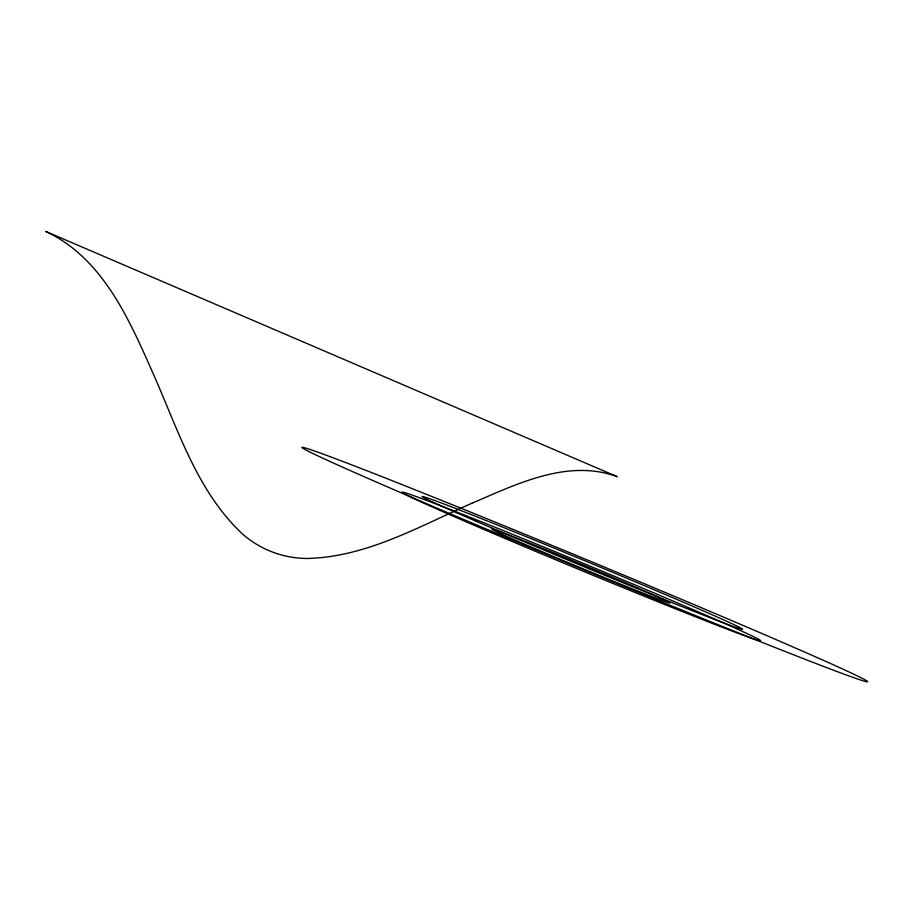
<?xml version="1.0" encoding="UTF-8"?>
<svg xmlns="http://www.w3.org/2000/svg" width="913" height="913" viewBox="0 0 913 913"><rect width="100%" height="100%" fill="white"/><g stroke="black" fill="none" stroke-linecap="round" stroke-linejoin="round"><path stroke-width="1.37" d="M471.747 503.325C418.873 526.607 366.102 557.227 306.848 558.482A107.243 102.861 -64.2 0 1 242.618 534.139C196.786 491.251 177.967 429.213 153.053 373.428C129.144 319.242 102.564 257.934 45.65 231.4L617.222 476.677C567.795 458.474 516.735 484.118 471.747 503.325M534.721 548.53A96.652 1.815 22.5 0 0 670.039 602.877A96.652 1.815 22.5 0 0 537.483 546.282A96.652 1.815 22.5 0 0 534.721 548.53M462.823 520.387A194.161 3.663 22.5 0 0 757.562 640.173A194.161 3.663 22.5 0 0 524.998 539.389A194.161 3.663 22.5 0 0 462.823 520.387M476.221 521.289A173.196 2.91 22.5 0 0 740.032 628.726A173.196 2.91 22.5 0 0 534.413 540.017A173.196 2.91 22.5 0 0 476.221 521.289M411.786 497.368A306.06 5.193 22.5 0 0 866.003 681.6A306.06 5.193 22.5 0 0 480.033 515.959A306.06 5.193 22.5 0 0 411.786 497.368"/></g></svg>
